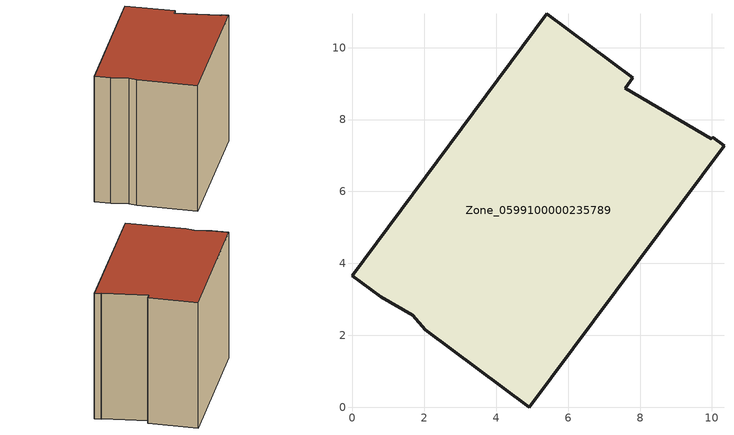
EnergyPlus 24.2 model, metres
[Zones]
Zone_0599100000235789
 floor ground (C_G): 2.02,2.15 1.68,2.55 0.79,3.06 0,3.65 5.4,10.94 7.8,9.16 7.59,8.88 9.98,7.47 10.02,7.51 10.33,7.27 4.91,0 z1.34
 wall outside (C_F): 10.02,7.51 9.98,7.47 7.59,8.88 7.8,9.16 5.4,10.94 0,3.65 0.79,3.06 1.68,2.55 2.02,2.15 4.91,0 10.33,7.27 10.02,7.51 z1.34:9.54
 roof outside (C_R): 1.68,2.55 2.02,2.15 4.91,0 10.33,7.27 10.02,7.51 9.98,7.47 7.59,8.88 7.8,9.16 5.4,10.94 0,3.65 0.79,3.06 z9.54
[BUILDING]
Pand.0599100000235789: North Axis=0; Terrain=City; Loads Convergence Tolerance Value=0.04; Temperature Convergence Tolerance Value=0.4; Solar Distribution=FullExterior; Maximum Number of Warmup Days=25; Minimum Number of Warmup Days=1
[Site:Location]
Rotterdam.The.Hague.AP_ZH_NLD Design_Conditions: Latitude=51.96; Longitude=4.45; Time Zone=1; Elevation=-4.5
[SITE:GROUNDTEMPERATURE:BUILDINGSURFACE]
18, 18, 18, 18, 18, 18, 18, 18, 18, 18, 18, 18
[MATERIAL] Thermal Absorptance=0.9; Solar Absorptance=0.7; Visible Absorptance=0.7
Name | Roughness | Thickness | Conductivity | Density | Specific Heat
G.TI.1965-1974 | MediumSmooth | 0.15 | 0.882353 | 540 | 1210
F.TI.1965-1974 | Rough | 0.3 | 0.697674 | 1920 | 840
R.TI.1965-1974 | MediumRough | 0.2 | 0.232558 | 1500 | 1000
[CONSTRUCTION]
C_G: G.TI.1965-1974
C_F: F.TI.1965-1974
C_R: R.TI.1965-1974
[ZONE]
Zone_0599100000235789: Type=1; Multiplier=1; Ceiling Height=Autocalculate; Volume=Autocalculate; Floor Area=autocalculate; Part of Total Floor Area=Yes
[ZONEINFILTRATION:DESIGNFLOWRATE]
Infil_Zone_0599100000235789: Zone or ZoneList or Space or SpaceList=Zone_0599100000235789; Schedule=AlwaysOn; Design Flow Rate Calculation Method=Flow/Area; Flow Rate per Floor Area=0.003; Constant Term Coefficient=1; Temperature Term Coefficient=0; Velocity Term Coefficient=0; Velocity Squared Term Coefficient=0
[HVACTEMPLATE:ZONE:IDEALLOADSAIRSYSTEM]
Zone_0599100000235789: Maximum Heating Supply Air Temperature=50; Minimum Cooling Supply Air Temperature=13; Maximum Heating Supply Air Humidity Ratio=0.0156; Minimum Cooling Supply Air Humidity Ratio=0.0077; Heating Limit=NoLimit; Cooling Limit=NoLimit; Dehumidification Control Type=ConstantSensibleHeatRatio; Cooling Sensible Heat Ratio=0.7; Dehumidification Setpoint=60; Humidification Control Type=None; Humidification Setpoint=30; Outdoor Air Method=None; Outdoor Air Flow Rate per Person=0.00944; Outdoor Air Flow Rate per Zone Floor Area=0; Outdoor Air Flow Rate per Zone=0; Demand Controlled Ventilation Type=None; Outdoor Air Economizer Type=NoEconomizer; Heat Recovery Type=None; Sensible Heat Recovery Effectiveness=0.7; Latent Heat Recovery Effectiveness=0.65
[ZONECONTROL:THERMOSTAT]
ThermostatControl_Zone_0599100000235789: Zone or ZoneList=Zone_0599100000235789; Control Type Schedule=DualSetpointControlType; Control 1=Thermostat_Zone_0599100000235789; Temperature Difference Between Cutout And Setpoint=0
[THERMOSTATSETPOINT:DUALSETPOINT]
Thermostat_Zone_0599100000235789: Heating Setpoint Temperature Schedule=HeatingSetpoint_Zone_0599100000235789; Cooling Setpoint Temperature Schedule=CoolingSetpoint_Zone_0599100000235789
[SCHEDULE:COMPACT]
HeatingSetpoint_Zone_0599100000235789: Through: 12/31, For: AllDays, Until: 24:00, 21
CoolingSetpoint_Zone_0599100000235789: Through: 12/31, For: AllDays, Until: 24:00, 24
DualSetpointControlType: Through: 12/31, For: AllDays, Until: 24:00, 4
AlwaysOn: Through: 12/31, For: AllDays, Until: 24:00, 1
